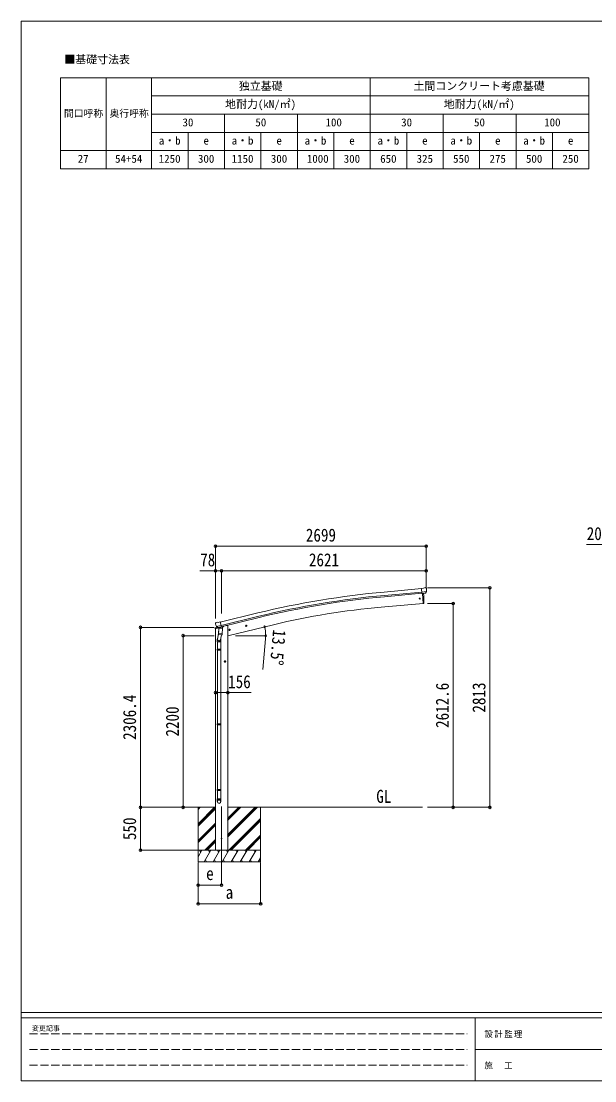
# Model space of a CAD drawing. Units: millimetres at full size, with parts at other scales. Extents: x -9783 to 9892, y -6828 to 6752.
# Drawn here: x -9783 to -2438, y -6828 to 6752 of the extents above; entities that cross this region are included whole.
import ezdxf
from ezdxf.enums import TextEntityAlignment as Align

# ---------------------------------------------------------------- set-up
doc = ezdxf.new("R2010")
doc.units = ezdxf.units.MM
doc.header["$LTSCALE"] = 35
doc.header["$PDMODE"] = 32
doc.header["$PDSIZE"] = 35
doc.linetypes.add('DASHED3', pattern=[4, 3, -1])
for name, color, linetype, lineweight in [('0-0_0', 7, 'Continuous', 9), ('0-1_本体', 4, 'Continuous', 9), ('0-2_部品', 7, 'Continuous', 9), ('0-8_PARTS2', 2, 'Continuous', 9), ('0-A_寸法', 6, 'Continuous', 9), ('1-0_FRAME', 7, 'Continuous', 18), ('F-0_240', 7, 'Continuous', 9)]:
    doc.layers.add(name, color=color, linetype=linetype, lineweight=lineweight)
doc.styles.add('ＭＳ ゴシック', font='')
doc.styles.get('ＭＳ ゴシック').set_extended_font_data('MS Gothic')

msp = doc.modelspace()

# ---------------------------------------------------------------- linework, layer by layer
at = {"layer": '0-0_0', "color": 6}
for p, q in [((-3781.55, -3323.19), (-3781.55, -510.19)), ((-4250.56, -710.59), (-4250.56, -3323.19))]:
    msp.add_line(p, q, dxfattribs=at)
at = {"layer": '0-0_0'}
for p, q in [((-7891.23, -3323.19), (-7294.89, -3323.19)), ((-7517.14, -3323.19), (-7517.14, -4023.19)), ((-7517.14, -3534.42), (-7305.91, -3323.19)), ((-7517.14, -3350.58), (-7489.76, -3323.19)), ((-7517.14, -3336.43), (-7503.9, -3323.19)), ((-7517.14, -3548.56), (-7294.89, -3326.32)), ((-7517.14, -3562.71), (-7294.89, -3340.46)), ((-7139.39, -3705.46), (-6757.13, -3323.19)), ((-7139.39, -3677.17), (-6785.41, -3323.19)), ((-7139.39, -3691.31), (-6771.27, -3323.19)), ((-7139.39, -3493.33), (-6969.26, -3323.19)), ((-7139.39, -3479.18), (-6983.4, -3323.19)), ((-7139.39, -3465.04), (-6997.55, -3323.19)), ((-7139.39, -3323.19), (-4644.66, -3323.19)), ((-6717.14, -3323.19), (-6717.14, -4023.19)), ((-7517.14, -3746.55), (-7294.89, -3524.31)), ((-7123.29, -3873.19), (-6717.14, -3467.06)), ((-7109.14, -3873.19), (-6717.14, -3481.2)), ((-7095, -3873.19), (-6717.14, -3495.34)), ((-7517.14, -3760.7), (-7294.89, -3538.45)), ((-7517.14, -3774.84), (-7294.89, -3552.59)), ((-7431.65, -3873.19), (-7294.89, -3736.44)), ((-7417.51, -3873.19), (-7294.89, -3750.58)), ((-7403.37, -3873.19), (-7294.89, -3764.72)), ((-6911.15, -3873.19), (-6717.14, -3679.19)), ((-6897.01, -3873.19), (-6717.14, -3693.33)), ((-6882.87, -3873.19), (-6717.14, -3707.47)), ((-6717.14, -3873.19), (-7517.14, -3873.19)), ((-7517.14, -3957.03), (-7468.74, -3873.19)), ((-7483.75, -3899.18), (-7498.75, -3873.19)), ((-7439.88, -4023.19), (-7353.28, -3873.19)), ((-7368.28, -3899.18), (-7383.28, -3873.19)), ((-7324.41, -4023.19), (-7237.81, -3873.19)), ((-7252.81, -3899.18), (-7267.81, -3873.19)), ((-7208.94, -4023.19), (-7122.34, -3873.19)), ((-7137.34, -3899.18), (-7152.34, -3873.19)), ((-7093.47, -4023.19), (-7006.87, -3873.19)), ((-7021.87, -3899.18), (-7036.87, -3873.19)), ((-6978, -4023.19), (-6891.39, -3873.19)), ((-6921.4, -3873.19), (-6906.4, -3899.18)), ((-6862.53, -4023.19), (-6775.92, -3873.19)), ((-6790.93, -3899.18), (-6805.93, -3873.19)), ((-7517.14, -4023.19), (-6717.14, -4023.19)), ((-7424.88, -3997.21), (-7409.88, -4023.19)), ((-7309.41, -3997.21), (-7294.41, -4023.19)), ((-7193.94, -3997.21), (-7178.94, -4023.19)), ((-7078.47, -3997.21), (-7063.47, -4023.19)), ((-6963, -3997.22), (-6948, -4023.19)), ((-6847.53, -3997.21), (-6832.53, -4023.19)), ((-6747.06, -4023.19), (-6717.14, -3971.38)), ((-6732.06, -3997.21), (-6717.06, -4023.19))]:
    msp.add_line(p, q, dxfattribs=at)
at = {"layer": '0-1_本体'}
for p, q in [((-4657.78, -520.79), (-5135.3, -563.99)), ((-4654.02, -563.79), (-5131.41, -606.98)), ((-4652.55, -580.56), (-5129.89, -623.75)), ((-4645.32, -582.95), (-4634.15, -710.55)), ((-5172.1, -757.62), (-4634.15, -710.55)), ((-7234.62, -949.61), (-6751.75, -832.12)), ((-7224.55, -991.57), (-6741.54, -874.1)), ((-7220.61, -1007.95), (-6737.56, -890.46)), ((-7294.64, -1032.9), (-7294.64, -3873.19)), ((-7159.14, -993.19), (-7192.65, -1001.24)), ((-7139.14, -993.19), (-7159.14, -993.19)), ((-7139.14, -1123.19), (-6553.47, -982.59)), ((-7139.14, -993.19), (-7139.14, -3873.19)), ((-7163.64, -1452.69), (-7183.64, -1452.69)), ((-7173.64, -1445.19), (-7180.14, -1448.94)), ((-7180.14, -1448.94), (-7180.14, -1456.45)), ((-7180.14, -1456.45), (-7173.64, -1460.2)), ((-7173.64, -1462.69), (-7173.64, -1442.69)), ((-7167.14, -1448.94), (-7173.64, -1445.19))]:
    msp.add_line(p, q, dxfattribs=at)
at = {"layer": '0-1_本体', "color": 6}
msp.add_line((-7138.89, -1853.38), (-7294.89, -1853.38), dxfattribs=at)
at = {"layer": '0-1_本体'}
msp.add_lwpolyline([(-7173.64, -1460.2), (-7167.14, -1456.45), (-7167.14, -1448.94)], dxfattribs=at)
for radius in [8.5, 7.7, 6.5]:
    msp.add_circle((-7173.64, -1452.69), radius, dxfattribs=at)
for centre, radius, start, end in [((-4139.17, -11574), 11054.98, 95.16866, 103.66973), ((-4139.17, -11574), 11011.82, 95.16974, 103.66973), ((-4139.17, -11574), 10994.98, 95.16974, 103.66973), ((-4349.11, -10164.4), 9442.71, 95.00001, 103.5)]:
    msp.add_arc(centre, radius, start, end, dxfattribs=at)
at = {"layer": '0-2_部品'}
for p, q in [((-4631.4, -516.34), (-4657.97, -518.67)), ((-4652.31, -583.33), (-4657.97, -518.67)), ((-4631.4, -516.34), (-4619.68, -509.58)), ((-4604.78, -507.99), (-4618.44, -509.19)), ((-4595.64, -513.74), (-4601.13, -509.14)), ((-4594.58, -515.79), (-4594.46, -517.13)), ((-4595.11, -558.63), (-4654.02, -563.79)), ((-4642.35, -582.46), (-4652.31, -583.33)), ((-4645.34, -582.72), (-4634.17, -710.32)), ((-4608.74, -579.52), (-4616.45, -580.19)), ((-4606.36, -578.12), (-4595.42, -559.18)), ((-4634.17, -710.32), (-4632.12, -710.07)), ((-7261.27, -953.87), (-7235.34, -947.64)), ((-7297.46, -1033.52), (-7254.75, -1023.26)), ((-7297.46, -1026.62), (-7297.46, -1033.52)), ((-7296.33, -965.18), (-7296.05, -966.33)), ((-7292.11, -956.61), (-7295.97, -962.9)), ((-7268.95, -1017.42), (-7295.16, -1023.71)), ((-7289.02, -954.36), (-7275.83, -951.19)), ((-7282.28, -1005.49), (-7224.77, -991.68)), ((-7265.42, -1020.4), (-7281.8, -1005.91)), ((-7261.27, -953.87), (-7274.53, -951.17)), ((-7253.83, -1069.92), (-7269.74, -1166.09)), ((-7262.72, -1020.97), (-7255.2, -1019.16)), ((-7261.88, -1020.86), (-7260.35, -1020.49)), ((-7260.35, -1020.49), (-7223.65, -1011.68)), ((-7258.51, -1020.72), (-7258.56, -1021.46)), ((-7257.81, -1022.5), (-7231.99, -1028.94)), ((-7250.89, -1027.85), (-7255.56, -1094.69)), ((-7205.2, -1031.04), (-7250.89, -1027.85)), ((-7249.11, -1024.67), (-7249.34, -1027.96)), ((-7229.6, -1013.51), (-7230.62, -1028.11)), ((-7223.65, -1011.68), (-7222.12, -1011.31)), ((-7220.56, -1009.21), (-7219.62, -1009.28)), ((-7219.62, -1009.28), (-7206.3, -1024.59)), ((-7215.62, -1013.87), (-7196.74, -1009.33)), ((-7209.87, -1097.88), (-7205.2, -1031.04)), ((-7206.3, -1024.59), (-7206.75, -1030.94)), ((-7192.9, -1001.16), (-7192.9, -1004.47)), ((-7124.58, -1050.74), (-7105.14, -1046.07)), ((-7120.03, -1042.96), (-7122.16, -1050.15)), ((-7112.73, -1041.2), (-7120.03, -1042.96)), ((-7112.53, -1058.12), (-7117.19, -1038.68)), ((-7107.56, -1046.65), (-7112.73, -1041.2)), ((-7109.69, -1053.84), (-7107.56, -1046.65)), ((-6910.66, -999.38), (-6891.21, -994.71)), ((-6906.11, -991.6), (-6908.24, -998.79)), ((-6898.81, -989.85), (-6906.11, -991.6)), ((-6898.6, -1006.77), (-6903.27, -987.32)), ((-6893.64, -995.29), (-6898.81, -989.85)), ((-6895.77, -1002.49), (-6893.64, -995.29)), ((-7271.89, -1203.25), (-7271.89, -1168.9)), ((-7225.89, -1203.25), (-7271.89, -1203.25)), ((-7269.89, -1203.25), (-7269.89, -1297.25)), ((-7256.42, -1107.15), (-7255.55, -1094.69)), ((-7256.03, -1108.51), (-7256.03, -1108.51)), ((-7209.87, -1097.88), (-7255.56, -1094.69)), ((-7254.58, -1109.29), (-7212.88, -1112.21)), ((-7218.31, -1111.83), (-7229.04, -1175.41)), ((-7227.89, -1203.25), (-7227.89, -1297.25)), ((-7225.89, -1168.6), (-7225.89, -1203.25)), ((-7209.89, -1097.88), (-7210.78, -1110.58)), ((-7271.89, -1299.25), (-7270.89, -1297.25)), ((-7225.89, -1299.25), (-7271.89, -1299.25)), ((-7225.89, -1307.25), (-7271.89, -1307.25)), ((-7226.89, -1297.25), (-7270.89, -1297.25)), ((-7226.89, -1309.25), (-7270.89, -1309.25)), ((-7269.89, -1309.25), (-7269.89, -2253.44)), ((-7227.89, -1309.25), (-7227.89, -2253.44)), ((-7225.89, -1299.25), (-7226.89, -1297.25)), ((-7225.89, -1307.25), (-7226.89, -1309.25)), ((-7225.89, -1299.25), (-7225.89, -1307.25)), ((-7163.39, -1453.31), (-7183.39, -1453.31)), ((-7173.39, -1445.81), (-7179.89, -1449.56)), ((-7179.89, -1449.56), (-7179.89, -1457.07)), ((-7179.89, -1457.07), (-7173.39, -1460.82)), ((-7173.39, -1463.31), (-7173.39, -1443.31)), ((-7166.89, -1449.56), (-7173.39, -1445.81)), ((-7271.89, -2255.44), (-7270.89, -2253.44)), ((-7225.89, -2255.44), (-7271.89, -2255.44)), ((-7225.89, -2263.44), (-7271.89, -2263.44)), ((-7226.89, -2253.44), (-7270.89, -2253.44)), ((-7226.89, -2265.44), (-7270.89, -2265.44)), ((-7269.89, -2265.44), (-7269.89, -3093.63)), ((-7227.89, -2265.44), (-7227.89, -3093.63)), ((-7225.89, -2255.44), (-7226.89, -2253.44)), ((-7225.89, -2263.44), (-7226.89, -2265.44)), ((-7225.89, -2255.44), (-7225.89, -2263.44)), ((-7271.89, -3095.63), (-7270.89, -3093.63)), ((-7225.89, -3095.63), (-7271.89, -3095.63)), ((-7225.89, -3103.63), (-7271.89, -3103.63)), ((-7226.89, -3093.63), (-7270.89, -3093.63)), ((-7226.89, -3105.63), (-7270.89, -3105.63)), ((-7269.89, -3105.63), (-7269.89, -3215.63)), ((-7227.89, -3105.63), (-7227.89, -3215.63)), ((-7225.89, -3095.63), (-7226.89, -3093.63)), ((-7225.89, -3103.63), (-7226.89, -3105.63)), ((-7225.89, -3095.63), (-7225.89, -3103.63)), ((-7271.89, -3249.77), (-7271.89, -3215.63)), ((-7225.89, -3215.63), (-7271.89, -3215.63)), ((-7225.89, -3249.77), (-7225.89, -3215.63))]:
    msp.add_line(p, q, dxfattribs=at)
for points in [[(-4642.35, -582.46), (-4642.08, -582.53), (-4616.7, -580.31), (-4616.45, -580.19)], [(-4595.03, -558), (-4595.32, -558.99), (-4595.42, -559.18)], [(-7229.91, -1013.09), (-7220.19, -1010.76), (-7235.34, -947.64)], [(-7282.55, -1004.91), (-7281.96, -1005.76), (-7281.8, -1005.91)], [(-7229.91, -1013.09), (-7230.15, -1013.24), (-7254.92, -1019.19), (-7255.2, -1019.16)], [(-7122.16, -1050.15), (-7116.99, -1055.6), (-7109.69, -1053.84)], [(-6908.24, -998.79), (-6903.07, -1004.24), (-6895.77, -1002.49)], [(-7271.89, -1299.25), (-7271.89, -1307.25), (-7270.89, -1309.25)], [(-7173.39, -1460.82), (-7166.89, -1457.07), (-7166.89, -1449.56)], [(-7271.89, -2255.44), (-7271.89, -2263.44), (-7270.89, -2265.44)], [(-7271.89, -3095.63), (-7271.89, -3103.63), (-7270.89, -3105.63)]]:
    msp.add_lwpolyline(points, dxfattribs=at)
for centre, radius in [((-4679.86, -647.07), 6.5), ((-7114.86, -1048.4), 8.5), ((-7114.86, -1048.4), 7.7), ((-7114.86, -1048.4), 6.5), ((-6900.94, -997.04), 8.5), ((-6900.94, -997.04), 7.7), ((-6900.94, -997.04), 6.5), ((-7173.39, -1453.31), 8.5), ((-7173.39, -1453.31), 7.7), ((-7173.39, -1453.31), 6.5)]:
    msp.add_circle(centre, radius, dxfattribs=at)
at = {"layer": '0-2_部品', "color": 4}
msp.add_circle((-7216.89, -3723.19), 4.5, dxfattribs=at)
at = {"layer": '0-2_部品'}
for centre, radius, start, end in [((-4618.18, -512.18), 3, 95, 120), ((-4604.34, -512.97), 5, 50.00648, 94.99352), ((-4796.09, -534.77), 202.4, 353.4085, 5), ((-5527.94, -654.51), 900, 356.63919, 4.64986), ((-4632.48, -707.09), 3, 277, 356.63919), ((-7294.46, -1026.62), 3, 103.5, 180), ((-7099.25, -919.08), 202.4, 193.5, 205.09125), ((-7287.85, -959.22), 5, 103.5, 148.5), ((-7275.13, -954.11), 3, 78.5, 103.5), ((-7262, -1020.37), 0.5, 248.23754, 283.5), ((-7259.01, -1020.69), 0.5, 356, 103.5), ((-7257.57, -1021.53), 1, 176, 256), ((-7231.64, -1027.97), 1.03, 250.03897, 351.96569), ((-7229, -1013.59), 0.604, 100.59842, 172.20595), ((-7222.23, -1010.83), 0.5, 283.5, 318.76246), ((-7197.9, -1004.47), 5, 283.5, 0), ((-7241.89, -1168.9), 30, 177.45142, 180), ((-7254.48, -1107.32), 1.95, 175.04017, 217.47766), ((-7254.44, -1107.29), 2, 217.40962, 266), ((-7212.74, -1110.21), 2, 266, 349.46843)]:
    msp.add_arc(centre, radius, start, end, dxfattribs=at)
for centre, major_axis, ratio, start_param, end_param in [((-4590.25, -511.74), (-15.35, 3.44), 0.101033, 5.97514262, 5.97537366), ((-4597.58, -516.04), (2.71, -1.31), 0.997474, 0.53665673, 1.32256522), ((-4609.01, -576.52), (1.62, -2.54), 0.997631, 5.80419048, 5.89294842), ((-4609.08, -576.41), (-3.5, 2.17), 0.650902, 2.11455212, 2.18736272), ((-4608.96, -576.61), (1.62, -2.54), 0.997631, 5.96575902, 6.76218013), ((-7293.41, -964.47), (-1.57, -2.57), 0.99628, 4.71238898, 5.49965061), ((-7263.44, -1018.14), (-0.73, -2.92), 0.997631, 5.80419048, 6.60061159), ((-7263.38, -1017.92), (2.63, 3.16), 0.650902, 4.09582259, 4.16863319), ((-7263.41, -1018.04), (-0.73, -2.92), 0.997631, 0.39023689, 0.47899483), ((-7248.89, -1168.6), (23, 0), 0.996195, 2.55602575, 6.56630284), ((-7248.89, -1168.6), (21, 0), 0.996195, 2.93491471, 5.95123941), ((-7248.89, -3248.03), (-23, 0), 0.996195, 3.14159265, 6.28318531), ((-7248.89, -3249.77), (-23, 0), 0.996195, 3.14159265, 6.28318531), ((-7248.89, -3249.77), (0, -23.43), 0.981806, 4.71238898, 7.85398163)]:
    msp.add_ellipse(centre, major_axis=major_axis, ratio=ratio, start_param=start_param, end_param=end_param, dxfattribs=at)
msp.add_ellipse((-7248.89, -3249.77), major_axis=(21, 0), ratio=0.996195, dxfattribs=at)
at = {"layer": '0-8_PARTS2'}
msp.add_line((-7216.89, -3313.99), (-7216.89, -4073.19), dxfattribs=at)
at = {"layer": '0-A_寸法'}
for p, q in [((-7294.89, 25.16), (-4595.89, 25.16)), ((-4595.89, 25.16), (-4595.89, -291.45)), ((-2345.3, 45.07), (-2545.3, 45.07)), ((-7294.89, -291.45), (-7294.89, -903.68)), ((-7294.89, -291.45), (-7216.89, -291.45)), ((-7216.89, -291.45), (-7216.89, -839.31)), ((-7216.89, -291.45), (-4595.89, -291.45)), ((-4595.89, -291.45), (-4595.89, -520.46)), ((-3781.55, -510.19), (-4579.39, -510.19)), ((-4250.56, -710.59), (-4579.39, -710.59)), ((-8255.47, -3323.19), (-8255.47, -1016.79)), ((-8255.47, -1016.79), (-7310.39, -1016.79)), ((-7707.5, -3323.19), (-7707.5, -1123.19)), ((-7707.5, -1123.19), (-7310.39, -1123.19)), ((-7038.39, -1123.19), (-6651.54, -1123.19)), ((-6654.39, -1165.65), (-6688.76, -1558.15)), ((-7138.89, -1853.38), (-6838.89, -1853.38)), ((-8255.47, -3323.19), (-7527.36, -3323.19)), ((-8255.47, -3873.19), (-8255.47, -3323.19)), ((-4250.56, -3323.19), (-4579.39, -3323.19)), ((-3781.55, -3323.19), (-4250.56, -3323.19)), ((-8255.47, -3873.19), (-7527.36, -3873.19)), ((-7517.14, -4559.56), (-7517.14, -4030.61)), ((-7517.14, -4319.58), (-7517.14, -4030.61)), ((-7216.89, -4319.58), (-7216.89, -4030.61)), ((-6717.14, -4559.56), (-6717.14, -4030.61)), ((-7216.89, -4319.58), (-7517.14, -4319.58)), ((-7517.14, -4559.56), (-6717.14, -4559.56))]:
    msp.add_line(p, q, dxfattribs=at)
msp.add_lwpolyline([(-7294.89, 25.16), (-7294.89, -291.45), (-7494.89, -291.45)], dxfattribs=at)
for centre in [(-6665.99, -1009.54), (-6652.54, -1123.19)]:
    msp.add_circle(centre, 10.62, dxfattribs=at)
for start, end in [(0, 13.5), (354.99678, 0)]:
    msp.add_arc((-7139.39, -1123.19), 486.86, start, end, dxfattribs=at)
for p in [(-7294.89, 25.16), (-4595.89, 25.16), (-7294.89, -291.45), (-7216.89, -291.45), (-4595.89, -291.45), (-3781.55, -510.19), (-4250.56, -710.59), (-8255.47, -1016.79), (-7707.5, -1123.19), (-7294.89, -1853.38), (-7138.89, -1853.38), (-8255.47, -3323.19), (-7707.5, -3323.19), (-4250.56, -3323.19), (-3781.55, -3323.19), (-8255.47, -3873.19), (-7517.14, -4319.58), (-7216.89, -4319.58), (-7517.14, -4559.56), (-6717.14, -4559.56)]:
    msp.add_point(p, dxfattribs=at)
at = {"layer": '1-0_FRAME'}
for p, q in [((-9280.57, 6027.02), (-2513.9, 6027.02)), ((-9280.57, 6027.02), (-9280.57, 4860.36)), ((-8697.24, 6027.02), (-8697.24, 4860.36)), ((-5313.9, 6027.02), (-5313.9, 4860.36)), ((-8113.9, 5793.69), (-2513.9, 5793.69)), ((-8113.9, 5560.36), (-2513.9, 5560.36)), ((-4380.57, 5560.36), (-4380.57, 4860.36)), ((-8113.9, 5327.02), (-2513.9, 5327.02)), ((-3913.9, 5327.02), (-3913.9, 4860.36)), ((-2980.57, 5327.02), (-2980.57, 4860.36))]:
    msp.add_line(p, q, dxfattribs=at)
for points in [[(-8113.9, 6027.02), (-8113.9, 5793.69), (-8113.9, 5093.69), (-8113.9, 4860.36)], [(-2513.9, 6027.02), (-2513.9, 5327.02), (-2513.9, 4860.36)], [(-7180.57, 5560.36), (-7180.57, 5327.02), (-7180.57, 4860.36)], [(-6247.24, 5560.36), (-6247.24, 5327.02), (-6247.24, 4860.36)], [(-3447.24, 5560.36), (-3447.24, 5093.69), (-3447.24, 4860.36)], [(-7647.24, 5327.02), (-7647.24, 5093.69), (-7647.24, 4860.36)], [(-6713.9, 5327.02), (-6713.9, 5093.69), (-6713.9, 4860.36)], [(-5780.57, 5327.02), (-5780.57, 5093.69), (-5780.57, 4860.36)], [(-4847.24, 5327.02), (-4847.24, 5093.69), (-4847.24, 4860.36)], [(-9280.57, 5093.69), (-8113.9, 5093.69), (-2513.9, 5093.69)], [(-9280.57, 4860.36), (-8697.24, 4860.36), (-5313.9, 4860.36), (-3447.24, 4860.36), (-2513.9, 4860.36)]]:
    msp.add_lwpolyline(points, dxfattribs=at)
at = {"layer": 'F-0_240', "color": 5}
for p, q in [((-9783.03, 6751.9), (-9783.03, -6828.1)), ((-9783.03, 6751.9), (9396.97, 6751.9)), ((-9783.03, -5953.1), (9396.97, -5953.1)), ((-9783.03, -6023.1), (6285.75, -6023.1)), ((-3969.25, -6023.1), (-3969.25, -6828.1)), ((-3969.25, -6425.6), (3205.75, -6425.6)), ((-9783.03, -6828.1), (9396.97, -6828.1))]:
    msp.add_line(p, q, dxfattribs=at)
at = {"layer": 'F-0_240', "color": 4, "linetype": 'DASHED3'}
for p, q in [((-9678.03, -6224.35), (-4074.25, -6224.35)), ((-9678.03, -6425.6), (-4074.25, -6425.6)), ((-9678.03, -6626.85), (-4074.25, -6626.85))]:
    msp.add_line(p, q, dxfattribs=at)

# ---------------------------------------------------------------- texts
at = {"layer": '0-0_0', "style": 'ＭＳ ゴシック', "width": 0.85}
msp.add_text('GL', height=166.8, dxfattribs=at).set_placement((-5235.95, -3316.26), align=Align.BOTTOM_LEFT)
at = {"layer": '0-A_寸法', "color": 7, "style": 'ＭＳ ゴシック', "width": 0.85}
for s, p in [('2699', (-6137.89, 32.16)), ('20', (-2541.55, 52.07)), ('78', (-7491.14, -284.45)), ('2621', (-6098.89, -284.45)), ('156', (-7133.27, -1846.38)), ('e', (-7415.27, -4305.21)), ('a', (-7165.27, -4545.18))]:
    msp.add_text(s, height=166.8, dxfattribs=at).set_placement(p, align=Align.BOTTOM_LEFT)
for s, rotation, p in [('13.5°', 264.997, (-6607.24, -1035.52)), ('2612.6', 90, (-4257.56, -2305.64)), ('2813', 90, (-3788.55, -2109.19)), ('2306.4', 90, (-8262.47, -2458.74)), ('2200', 90, (-7714.5, -2415.69)), ('550', 90, (-8262.47, -3742.57))]:
    msp.add_text(s, height=166.8, rotation=rotation, dxfattribs=at).set_placement(p, align=Align.BOTTOM_LEFT)
at = {"layer": '1-0_FRAME', "style": 'ＭＳ ゴシック'}
for s, height, p in [('■基礎寸法表', 102.6, (-9230.64, 6179.88)), ('独立基礎', 102.6, (-6995.85, 5839.87)), ('土間コンクリート考慮基礎', 102.6, (-4759.74, 5839.87)), ('地耐力(kN/㎡)', 102.6, (-7172.06, 5606.54)), ('地耐力(kN/㎡)', 102.6, (-4372.06, 5606.54)), ('間口呼称', 89.81, (-9235.85, 5498.62)), ('奥行呼称', 89.81, (-8652.52, 5498.62)), ('30', 102.6, (-7717.72, 5373.2)), ('50', 102.6, (-6784.39, 5373.2)), ('100', 102.6, (-5886.3, 5373.2)), ('30', 102.6, (-4917.72, 5373.2)), ('50', 102.6, (-3984.39, 5373.2)), ('100', 102.6, (-3086.3, 5373.2)), ('a・b', 102.6, (-8021.54, 5139.87)), ('e', 102.6, (-7449.15, 5139.87)), ('a・b', 102.6, (-7088.21, 5139.87)), ('e', 102.6, (-6515.81, 5139.87)), ('a・b', 102.6, (-6154.88, 5139.87)), ('e', 102.6, (-5582.48, 5139.87)), ('a・b', 102.6, (-5221.54, 5139.87)), ('e', 102.6, (-4649.15, 5139.87)), ('a・b', 102.6, (-4288.21, 5139.87)), ('e', 102.6, (-3715.81, 5139.87)), ('a・b', 102.6, (-3354.88, 5139.87)), ('e', 102.6, (-2782.48, 5139.87)), ('27', 102.6, (-9059.39, 4906.54)), ('54+54', 102.6, (-8581.06, 4906.54)), ('1250', 102.6, (-8021.54, 4906.54)), ('300', 102.6, (-7519.63, 4906.54)), ('1150', 102.6, (-7088.21, 4906.54)), ('300', 102.6, (-6586.3, 4906.54)), ('1000', 102.6, (-6125.47, 4906.54)), ('300', 102.6, (-5652.97, 4906.54)), ('650', 102.6, (-5186.3, 4906.54)), ('325', 102.6, (-4719.63, 4906.54)), ('550', 102.6, (-4252.97, 4906.54)), ('275', 102.6, (-3786.3, 4906.54)), ('500', 102.6, (-3319.63, 4906.54)), ('250', 102.6, (-2852.97, 4906.54))]:
    msp.add_text(s, height=height, dxfattribs=at).set_placement(p, align=Align.BOTTOM_LEFT)
at = {"layer": 'F-0_240', "style": 'ＭＳ ゴシック'}
msp.add_text('変更記事', height=64.15, dxfattribs=at).set_placement((-9646.27, -6206.85), align=Align.BOTTOM_LEFT)
at = {"layer": 'F-0_240', "char_height": 76.98, "attachment_point": 7, "style": 'ＭＳ ゴシック'}
for s, insert in [('\\T1.17;設計監理', (-3851.04, -6276.85)), ('\\T1.17;施\u3000工', (-3851.04, -6679.35))]:
    msp.add_mtext(s, dxfattribs=dict(at, insert=insert))

doc.saveas('drawing.dxf')
